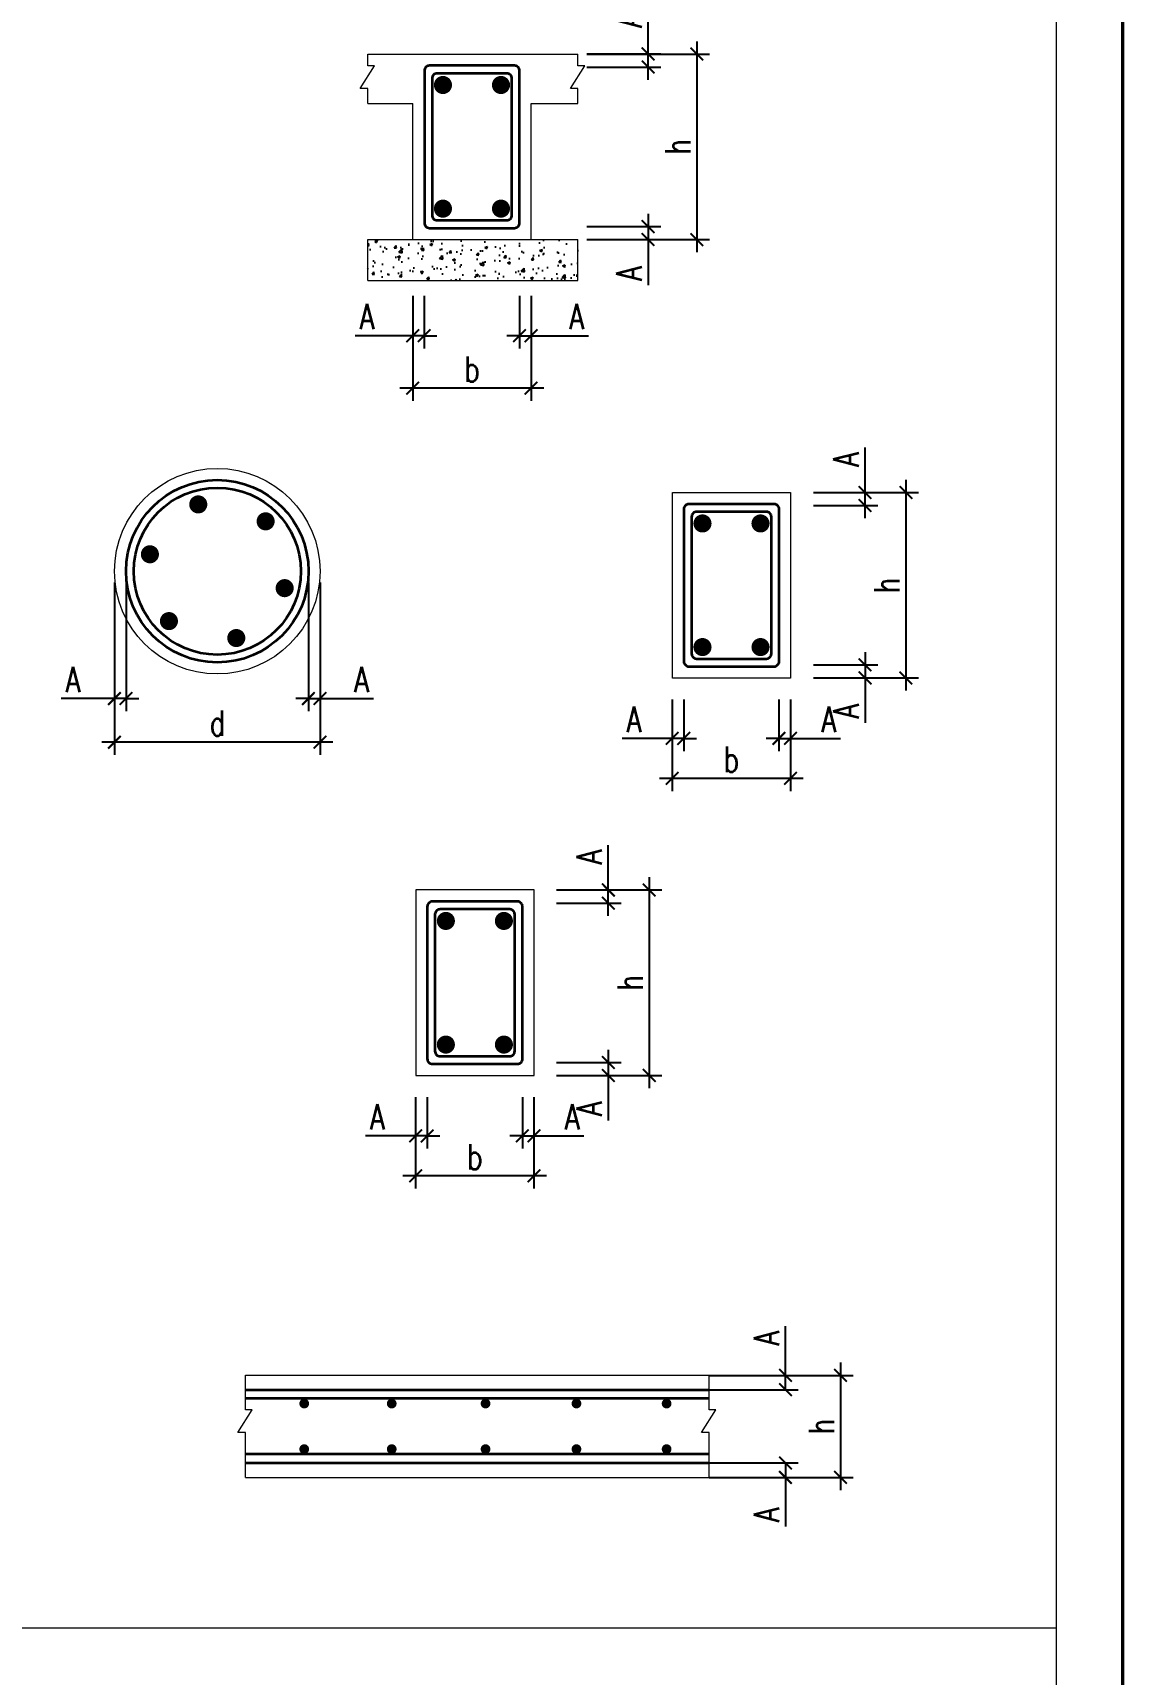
# Model space of a CAD drawing. Extents: x -1855204 to -1466800, y -1308584 to -996495.
# Drawn here: x -1715691 to -1707095, y -1039159 to -1026231 of the extents above; entities that cross this region are included whole.
import ezdxf

# ---------------------------------------------------------------- set-up
doc = ezdxf.new("R2010")
doc.units = 0
doc.header["$LTSCALE"] = 150
doc.header["$PDMODE"] = 35
doc.layers.get('Defpoints').update_dxf_attribs({"lineweight": 18})
for name, color, linetype, lineweight in [('05.Text', 253, 'Continuous', 18), ('11.Khung bo', 32, 'Continuous', 50), ('LS-DIM', 251, 'Continuous', 13), ('LS-THAY', 7, 'Continuous', 20), ('LS-THEP', 3, 'Continuous', 35)]:
    doc.layers.add(name, color=color, linetype=linetype, lineweight=lineweight)
doc.layers.add('DIM', color=1, linetype='Continuous')
doc.layers.add('HATCH', color=8, linetype='Continuous')
doc.styles.add('vnsimpli', font='vnsimli.shx', dxfattribs={"width": 0.75})
doc.dimstyles.new('D100(200)', dxfattribs={"dimtxt": 200, "dimasz": 100, "dimexe": 100, "dimexo": 0, "dimgap": 50, "dimtad": 1, "dimdec": 0, "dimdsep": 46, "dimtxsty": 'vnsimpli', "dimblk": 'ARCHTICK', "dimcen": 1, "dimdle": 100, "dimclrd": 256, "dimclre": 256, "dimclrt": 60, "dimadec": 0, "dimazin": 0, "dimtfac": 1, "dimtdec": 0, "dimtmove": 0, "dimatfit": 3, "dimfxl": 1, "dimarcsym": 0})

# ---------------------------------------------------------------- blocks, each defined once
blk = doc.blocks.new('_ArchTick')
at = {"layer": 'DIM', "color": 0, "const_width": 0.15}
blk.add_lwpolyline([(-0.5, -0.5), (0.5, 0.5)], dxfattribs=at)
blk = doc.blocks.new('*D55')
at = {"layer": 'Defpoints', "color": 0, "transparency": 16777216}
for p in [(-1713520, -1030560), (-1713429, -1030560), (-1713429, -1031474)]:
    blk.add_point(p, dxfattribs=at)
at = {"layer": 'LS-DIM', "lineweight": -2, "transparency": 16777216}
for p, q in [((-1713520, -1030560), (-1713520, -1031574)), ((-1713429, -1030560), (-1713429, -1031574)), ((-1713520, -1031474), (-1713620, -1031474)), ((-1713520, -1031474), (-1713429, -1031474)), ((-1713429, -1031474), (-1713009, -1031474))]:
    blk.add_line(p, q, dxfattribs=at)
at = {"layer": 'LS-DIM', "lineweight": -2, "transparency": 16777216, "xscale": 100, "yscale": 100, "zscale": 100}
blk.add_blockref('_ArchTick', (-1713520, -1031474), dxfattribs=at)
at = {"layer": 'LS-DIM', "lineweight": -2, "transparency": 16777216, "xscale": 100, "yscale": 100, "zscale": 100, "rotation": 180}
blk.add_blockref('_ArchTick', (-1713429, -1031474), dxfattribs=at)
at = {"layer": 'LS-DIM', "color": 60, "transparency": 16777216, "insert": (-1713102, -1031324), "char_height": 200, "attachment_point": 5, "style": 'vnsimpli'}
blk.add_mtext('A', dxfattribs=at)
blk = doc.blocks.new('*D60')
at = {"layer": 'Defpoints', "color": 0, "transparency": 16777216}
for p in [(-1715048, -1030560), (-1713429, -1030560), (-1715048, -1031818)]:
    blk.add_point(p, dxfattribs=at)
at = {"layer": 'LS-DIM', "lineweight": -2, "transparency": 16777216}
for p, q in [((-1715048, -1030560), (-1715048, -1031918)), ((-1713429, -1030560), (-1713429, -1031918)), ((-1713329, -1031818), (-1715148, -1031818))]:
    blk.add_line(p, q, dxfattribs=at)
at = {"layer": 'LS-DIM', "lineweight": -2, "transparency": 16777216, "xscale": 100, "yscale": 100, "zscale": 100, "rotation": 180}
blk.add_blockref('_ArchTick', (-1715048, -1031818), dxfattribs=at)
at = {"layer": 'LS-DIM', "lineweight": -2, "transparency": 16777216, "xscale": 100, "yscale": 100, "zscale": 100}
blk.add_blockref('_ArchTick', (-1713429, -1031818), dxfattribs=at)
at = {"layer": 'LS-DIM', "color": 60, "transparency": 16777216, "insert": (-1714238, -1031668), "char_height": 200, "attachment_point": 5, "style": 'vnsimpli'}
blk.add_mtext('d', dxfattribs=at)
blk = doc.blocks.new('*D65')
at = {"layer": 'Defpoints', "color": 0, "transparency": 16777216}
for p in [(-1710364, -1036805), (-1710364, -1036918), (-1709763, -1036918)]:
    blk.add_point(p, dxfattribs=at)
at = {"layer": 'LS-DIM', "lineweight": -2, "transparency": 16777216}
for p, q in [((-1709763, -1036805), (-1709763, -1036418)), ((-1710364, -1036805), (-1709663, -1036805)), ((-1709763, -1036918), (-1709763, -1036705)), ((-1710364, -1036918), (-1709663, -1036918))]:
    blk.add_line(p, q, dxfattribs=at)
at = {"layer": 'LS-DIM', "lineweight": -2, "transparency": 16777216, "xscale": 100, "yscale": 100, "zscale": 100}
for p, rotation in [((-1709763, -1036805), 90), ((-1709763, -1036918), 270)]:
    blk.add_blockref('_ArchTick', p, dxfattribs=dict(at, rotation=rotation))
at = {"layer": 'LS-DIM', "color": 60, "transparency": 16777216, "insert": (-1709913, -1036511), "char_height": 200, "attachment_point": 5, "rotation": 90, "style": 'vnsimpli'}
blk.add_mtext('A', dxfattribs=at)
blk = doc.blocks.new('*D66')
at = {"layer": 'Defpoints', "color": 0, "transparency": 16777216}
for p in [(-1710364, -1036805), (-1710364, -1037609), (-1709329, -1037609)]:
    blk.add_point(p, dxfattribs=at)
at = {"layer": 'LS-DIM', "lineweight": -2, "transparency": 16777216}
for p, q in [((-1710364, -1036805), (-1709229, -1036805)), ((-1709329, -1036705), (-1709329, -1037709)), ((-1710364, -1037609), (-1709229, -1037609))]:
    blk.add_line(p, q, dxfattribs=at)
at = {"layer": 'LS-DIM', "lineweight": -2, "transparency": 16777216, "xscale": 100, "yscale": 100, "zscale": 100}
for p, rotation in [((-1709329, -1036805), 90), ((-1709329, -1037609), 270)]:
    blk.add_blockref('_ArchTick', p, dxfattribs=dict(at, rotation=rotation))
at = {"layer": 'LS-DIM', "color": 60, "transparency": 16777216, "insert": (-1709479, -1037207), "char_height": 200, "attachment_point": 5, "rotation": 90, "style": 'vnsimpli'}
blk.add_mtext('h', dxfattribs=at)
blk = doc.blocks.new('*D68')
at = {"layer": 'Defpoints', "color": 0, "transparency": 16777216}
for p in [(-1712699, -1028401), (-1711767, -1028401), (-1712699, -1029029)]:
    blk.add_point(p, dxfattribs=at)
at = {"layer": 'LS-DIM', "lineweight": -2, "transparency": 16777216}
for p, q in [((-1712699, -1028401), (-1712699, -1029129)), ((-1711767, -1028401), (-1711767, -1029129)), ((-1711667, -1029029), (-1712799, -1029029))]:
    blk.add_line(p, q, dxfattribs=at)
at = {"layer": 'LS-DIM', "lineweight": -2, "transparency": 16777216, "xscale": 100, "yscale": 100, "zscale": 100, "rotation": 180}
blk.add_blockref('_ArchTick', (-1712699, -1029029), dxfattribs=at)
at = {"layer": 'LS-DIM', "lineweight": -2, "transparency": 16777216, "xscale": 100, "yscale": 100, "zscale": 100}
blk.add_blockref('_ArchTick', (-1711767, -1029029), dxfattribs=at)
at = {"layer": 'LS-DIM', "color": 60, "transparency": 16777216, "insert": (-1712233, -1028879), "char_height": 200, "attachment_point": 5, "style": 'vnsimpli'}
blk.add_mtext('b', dxfattribs=at)
blk = doc.blocks.new('*D69')
at = {"layer": 'Defpoints', "color": 0, "transparency": 16777216}
for p in [(-1710655, -1031482), (-1709723, -1031482), (-1710655, -1032103)]:
    blk.add_point(p, dxfattribs=at)
at = {"layer": 'LS-DIM', "lineweight": -2, "transparency": 16777216}
for p, q in [((-1710655, -1031482), (-1710655, -1032203)), ((-1709723, -1031482), (-1709723, -1032203)), ((-1709623, -1032103), (-1710755, -1032103))]:
    blk.add_line(p, q, dxfattribs=at)
at = {"layer": 'LS-DIM', "lineweight": -2, "transparency": 16777216, "xscale": 100, "yscale": 100, "zscale": 100, "rotation": 180}
blk.add_blockref('_ArchTick', (-1710655, -1032103), dxfattribs=at)
at = {"layer": 'LS-DIM', "lineweight": -2, "transparency": 16777216, "xscale": 100, "yscale": 100, "zscale": 100}
blk.add_blockref('_ArchTick', (-1709723, -1032103), dxfattribs=at)
at = {"layer": 'LS-DIM', "color": 60, "transparency": 16777216, "insert": (-1710189, -1031953), "char_height": 200, "attachment_point": 5, "style": 'vnsimpli'}
blk.add_mtext('b', dxfattribs=at)
blk = doc.blocks.new('*D70')
at = {"layer": 'Defpoints', "color": 0, "transparency": 16777216}
for p in [(-1710655, -1031482), (-1710564, -1031482), (-1710655, -1031788)]:
    blk.add_point(p, dxfattribs=at)
at = {"layer": 'LS-DIM', "lineweight": -2, "transparency": 16777216}
for p, q in [((-1710655, -1031482), (-1710655, -1031888)), ((-1710564, -1031482), (-1710564, -1031888)), ((-1710655, -1031788), (-1711049, -1031788)), ((-1710564, -1031788), (-1710655, -1031788)), ((-1710564, -1031788), (-1710464, -1031788))]:
    blk.add_line(p, q, dxfattribs=at)
at = {"layer": 'LS-DIM', "lineweight": -2, "transparency": 16777216, "xscale": 100, "yscale": 100, "zscale": 100}
blk.add_blockref('_ArchTick', (-1710655, -1031788), dxfattribs=at)
at = {"layer": 'LS-DIM', "lineweight": -2, "transparency": 16777216, "xscale": 100, "yscale": 100, "zscale": 100, "rotation": 180}
blk.add_blockref('_ArchTick', (-1710564, -1031788), dxfattribs=at)
at = {"layer": 'LS-DIM', "color": 60, "transparency": 16777216, "insert": (-1710956, -1031638), "char_height": 200, "attachment_point": 5, "style": 'vnsimpli'}
blk.add_mtext('A', dxfattribs=at)
blk = doc.blocks.new('*D71')
at = {"layer": 'Defpoints', "color": 0, "transparency": 16777216}
for p in [(-1709542, -1029851), (-1709542, -1031312), (-1708814, -1031312)]:
    blk.add_point(p, dxfattribs=at)
at = {"layer": 'LS-DIM', "lineweight": -2, "transparency": 16777216}
for p, q in [((-1708814, -1029751), (-1708814, -1031412)), ((-1709542, -1029851), (-1708714, -1029851)), ((-1709542, -1031312), (-1708714, -1031312))]:
    blk.add_line(p, q, dxfattribs=at)
at = {"layer": 'LS-DIM', "lineweight": -2, "transparency": 16777216, "xscale": 100, "yscale": 100, "zscale": 100}
for p, rotation in [((-1708814, -1029851), 90), ((-1708814, -1031312), 270)]:
    blk.add_blockref('_ArchTick', p, dxfattribs=dict(at, rotation=rotation))
at = {"layer": 'LS-DIM', "color": 60, "transparency": 16777216, "insert": (-1708964, -1030582), "char_height": 200, "attachment_point": 5, "rotation": 90, "style": 'vnsimpli'}
blk.add_mtext('h', dxfattribs=at)
blk = doc.blocks.new('*D72')
at = {"layer": 'Defpoints', "color": 0, "transparency": 16777216}
for p in [(-1709543, -1031209), (-1709543, -1031312), (-1709136, -1031312)]:
    blk.add_point(p, dxfattribs=at)
at = {"layer": 'LS-DIM', "lineweight": -2, "transparency": 16777216}
for p, q in [((-1709136, -1031109), (-1709136, -1031312)), ((-1709543, -1031209), (-1709036, -1031209)), ((-1709543, -1031312), (-1709036, -1031312)), ((-1709136, -1031312), (-1709136, -1031666))]:
    blk.add_line(p, q, dxfattribs=at)
at = {"layer": 'LS-DIM', "lineweight": -2, "transparency": 16777216, "xscale": 100, "yscale": 100, "zscale": 100}
for p, rotation in [((-1709136, -1031209), 90), ((-1709136, -1031312), 270)]:
    blk.add_blockref('_ArchTick', p, dxfattribs=dict(at, rotation=rotation))
at = {"layer": 'LS-DIM', "color": 60, "transparency": 16777216, "insert": (-1709286, -1031573), "char_height": 200, "attachment_point": 5, "rotation": 90, "style": 'vnsimpli'}
blk.add_mtext('A', dxfattribs=at)
blk = doc.blocks.new('*D75')
at = {"layer": 'Defpoints', "color": 0, "transparency": 16777216}
for p in [(-1711328, -1027757), (-1711328, -1027859), (-1710845, -1027859)]:
    blk.add_point(p, dxfattribs=at)
at = {"layer": 'LS-DIM', "lineweight": -2, "transparency": 16777216}
for p, q in [((-1711328, -1027757), (-1710745, -1027757)), ((-1710845, -1027657), (-1710845, -1027859)), ((-1711328, -1027859), (-1710745, -1027859)), ((-1710845, -1027859), (-1710845, -1028218))]:
    blk.add_line(p, q, dxfattribs=at)
at = {"layer": 'LS-DIM', "lineweight": -2, "transparency": 16777216, "xscale": 100, "yscale": 100, "zscale": 100}
for p, rotation in [((-1710845, -1027757), 90), ((-1710845, -1027859), 270)]:
    blk.add_blockref('_ArchTick', p, dxfattribs=dict(at, rotation=rotation))
at = {"layer": 'LS-DIM', "color": 60, "transparency": 16777216, "insert": (-1710995, -1028125), "char_height": 200, "attachment_point": 5, "rotation": 90, "style": 'vnsimpli'}
blk.add_mtext('A', dxfattribs=at)
blk = doc.blocks.new('*D76')
at = {"layer": 'Defpoints', "color": 0, "transparency": 16777216}
for p in [(-1712699, -1028301), (-1712608, -1028301), (-1712699, -1028616)]:
    blk.add_point(p, dxfattribs=at)
at = {"layer": 'LS-DIM', "lineweight": -2, "transparency": 16777216}
for p, q in [((-1712699, -1028301), (-1712699, -1028716)), ((-1712608, -1028301), (-1712608, -1028716)), ((-1712699, -1028616), (-1713152, -1028616)), ((-1712608, -1028616), (-1712699, -1028616)), ((-1712608, -1028616), (-1712508, -1028616))]:
    blk.add_line(p, q, dxfattribs=at)
at = {"layer": 'LS-DIM', "lineweight": -2, "transparency": 16777216, "xscale": 100, "yscale": 100, "zscale": 100}
blk.add_blockref('_ArchTick', (-1712699, -1028616), dxfattribs=at)
at = {"layer": 'LS-DIM', "lineweight": -2, "transparency": 16777216, "xscale": 100, "yscale": 100, "zscale": 100, "rotation": 180}
blk.add_blockref('_ArchTick', (-1712608, -1028616), dxfattribs=at)
at = {"layer": 'LS-DIM', "color": 60, "transparency": 16777216, "insert": (-1713059, -1028466), "char_height": 200, "attachment_point": 5, "style": 'vnsimpli'}
blk.add_mtext('A', dxfattribs=at)
blk = doc.blocks.new('*D77')
at = {"layer": 'Defpoints', "color": 0, "transparency": 16777216}
for p in [(-1711327, -1026398), (-1711327, -1027859), (-1710461, -1027859)]:
    blk.add_point(p, dxfattribs=at)
at = {"layer": 'LS-DIM', "lineweight": -2, "transparency": 16777216}
for p, q in [((-1710461, -1026298), (-1710461, -1027959)), ((-1711327, -1026398), (-1710361, -1026398)), ((-1711327, -1027859), (-1710361, -1027859))]:
    blk.add_line(p, q, dxfattribs=at)
at = {"layer": 'LS-DIM', "lineweight": -2, "transparency": 16777216, "xscale": 100, "yscale": 100, "zscale": 100}
for p, rotation in [((-1710461, -1026398), 90), ((-1710461, -1027859), 270)]:
    blk.add_blockref('_ArchTick', p, dxfattribs=dict(at, rotation=rotation))
at = {"layer": 'LS-DIM', "color": 60, "transparency": 16777216, "insert": (-1710611, -1027128), "char_height": 200, "attachment_point": 5, "rotation": 90, "style": 'vnsimpli'}
blk.add_mtext('h', dxfattribs=at)
blk = doc.blocks.new('*D99')
at = {"layer": 'Defpoints', "color": 0, "transparency": 16777216}
for p in [(-1711858, -1028301), (-1711767, -1028301), (-1711767, -1028616)]:
    blk.add_point(p, dxfattribs=at)
at = {"layer": 'LS-DIM', "lineweight": -2, "transparency": 16777216}
for p, q in [((-1711858, -1028301), (-1711858, -1028716)), ((-1711767, -1028301), (-1711767, -1028716)), ((-1711858, -1028616), (-1711958, -1028616)), ((-1711858, -1028616), (-1711767, -1028616)), ((-1711767, -1028616), (-1711315, -1028616))]:
    blk.add_line(p, q, dxfattribs=at)
at = {"layer": 'LS-DIM', "lineweight": -2, "transparency": 16777216, "xscale": 100, "yscale": 100, "zscale": 100}
blk.add_blockref('_ArchTick', (-1711858, -1028616), dxfattribs=at)
at = {"layer": 'LS-DIM', "lineweight": -2, "transparency": 16777216, "xscale": 100, "yscale": 100, "zscale": 100, "rotation": 180}
blk.add_blockref('_ArchTick', (-1711767, -1028616), dxfattribs=at)
at = {"layer": 'LS-DIM', "color": 60, "transparency": 16777216, "insert": (-1711408, -1028466), "char_height": 200, "attachment_point": 5, "style": 'vnsimpli'}
blk.add_mtext('A', dxfattribs=at)
blk = doc.blocks.new('*D100')
at = {"layer": 'Defpoints', "color": 0, "transparency": 16777216}
for p in [(-1711328, -1026397), (-1710845, -1026397), (-1711328, -1026500)]:
    blk.add_point(p, dxfattribs=at)
at = {"layer": 'LS-DIM', "lineweight": -2, "transparency": 16777216}
for p, q in [((-1710845, -1026397), (-1710845, -1026039)), ((-1711328, -1026397), (-1710745, -1026397)), ((-1710845, -1026600), (-1710845, -1026397)), ((-1711328, -1026500), (-1710745, -1026500))]:
    blk.add_line(p, q, dxfattribs=at)
at = {"layer": 'LS-DIM', "lineweight": -2, "transparency": 16777216, "xscale": 100, "yscale": 100, "zscale": 100}
for p, rotation in [((-1710845, -1026397), 90), ((-1710845, -1026500), 270)]:
    blk.add_blockref('_ArchTick', p, dxfattribs=dict(at, rotation=rotation))
at = {"layer": 'LS-DIM', "color": 60, "transparency": 16777216, "insert": (-1710995, -1026131), "char_height": 200, "attachment_point": 5, "rotation": 90, "style": 'vnsimpli'}
blk.add_mtext('A', dxfattribs=at)
blk = doc.blocks.new('*D101')
at = {"layer": 'Defpoints', "color": 0, "transparency": 16777216}
for p in [(-1709543, -1029851), (-1709543, -1029954), (-1709136, -1029851)]:
    blk.add_point(p, dxfattribs=at)
at = {"layer": 'LS-DIM', "lineweight": -2, "transparency": 16777216}
for p, q in [((-1709136, -1029851), (-1709136, -1029498)), ((-1709543, -1029851), (-1709036, -1029851)), ((-1709543, -1029954), (-1709036, -1029954)), ((-1709136, -1030054), (-1709136, -1029851))]:
    blk.add_line(p, q, dxfattribs=at)
at = {"layer": 'LS-DIM', "lineweight": -2, "transparency": 16777216, "xscale": 100, "yscale": 100, "zscale": 100}
for p, rotation in [((-1709136, -1029851), 90), ((-1709136, -1029954), 270)]:
    blk.add_blockref('_ArchTick', p, dxfattribs=dict(at, rotation=rotation))
at = {"layer": 'LS-DIM', "color": 60, "transparency": 16777216, "insert": (-1709286, -1029590), "char_height": 200, "attachment_point": 5, "rotation": 90, "style": 'vnsimpli'}
blk.add_mtext('A', dxfattribs=at)
blk = doc.blocks.new('*D102')
at = {"layer": 'Defpoints', "color": 0, "transparency": 16777216}
for p in [(-1709814, -1031482), (-1709723, -1031482), (-1709723, -1031788)]:
    blk.add_point(p, dxfattribs=at)
at = {"layer": 'LS-DIM', "lineweight": -2, "transparency": 16777216}
for p, q in [((-1709814, -1031482), (-1709814, -1031888)), ((-1709723, -1031482), (-1709723, -1031888)), ((-1709814, -1031788), (-1709914, -1031788)), ((-1709814, -1031788), (-1709723, -1031788)), ((-1709723, -1031788), (-1709329, -1031788))]:
    blk.add_line(p, q, dxfattribs=at)
at = {"layer": 'LS-DIM', "lineweight": -2, "transparency": 16777216, "xscale": 100, "yscale": 100, "zscale": 100}
blk.add_blockref('_ArchTick', (-1709814, -1031788), dxfattribs=at)
at = {"layer": 'LS-DIM', "lineweight": -2, "transparency": 16777216, "xscale": 100, "yscale": 100, "zscale": 100, "rotation": 180}
blk.add_blockref('_ArchTick', (-1709723, -1031788), dxfattribs=at)
at = {"layer": 'LS-DIM', "color": 60, "transparency": 16777216, "insert": (-1709422, -1031638), "char_height": 200, "attachment_point": 5, "style": 'vnsimpli'}
blk.add_mtext('A', dxfattribs=at)
blk = doc.blocks.new('*D103')
at = {"layer": 'Defpoints', "color": 0, "transparency": 16777216}
for p in [(-1715048, -1030560), (-1714957, -1030560), (-1715048, -1031474)]:
    blk.add_point(p, dxfattribs=at)
at = {"layer": 'LS-DIM', "lineweight": -2, "transparency": 16777216}
for p, q in [((-1715048, -1030560), (-1715048, -1031574)), ((-1714957, -1030560), (-1714957, -1031574)), ((-1715048, -1031474), (-1715468, -1031474)), ((-1714957, -1031474), (-1715048, -1031474)), ((-1714957, -1031474), (-1714857, -1031474))]:
    blk.add_line(p, q, dxfattribs=at)
at = {"layer": 'LS-DIM', "lineweight": -2, "transparency": 16777216, "xscale": 100, "yscale": 100, "zscale": 100}
blk.add_blockref('_ArchTick', (-1715048, -1031474), dxfattribs=at)
at = {"layer": 'LS-DIM', "lineweight": -2, "transparency": 16777216, "xscale": 100, "yscale": 100, "zscale": 100, "rotation": 180}
blk.add_blockref('_ArchTick', (-1714957, -1031474), dxfattribs=at)
at = {"layer": 'LS-DIM', "color": 60, "transparency": 16777216, "insert": (-1715375, -1031324), "char_height": 200, "attachment_point": 5, "style": 'vnsimpli'}
blk.add_mtext('A', dxfattribs=at)
blk = doc.blocks.new('*D104')
at = {"layer": 'Defpoints', "color": 0, "transparency": 16777216}
for p in [(-1711564, -1032982), (-1711564, -1034443), (-1710836, -1034443)]:
    blk.add_point(p, dxfattribs=at)
at = {"layer": 'LS-DIM', "lineweight": -2, "transparency": 16777216}
for p, q in [((-1710836, -1032882), (-1710836, -1034543)), ((-1711564, -1032982), (-1710736, -1032982)), ((-1711564, -1034443), (-1710736, -1034443))]:
    blk.add_line(p, q, dxfattribs=at)
at = {"layer": 'LS-DIM', "lineweight": -2, "transparency": 16777216, "xscale": 100, "yscale": 100, "zscale": 100}
for p, rotation in [((-1710836, -1032982), 90), ((-1710836, -1034443), 270)]:
    blk.add_blockref('_ArchTick', p, dxfattribs=dict(at, rotation=rotation))
at = {"layer": 'LS-DIM', "color": 60, "transparency": 16777216, "insert": (-1710986, -1033712), "char_height": 200, "attachment_point": 5, "rotation": 90, "style": 'vnsimpli'}
blk.add_mtext('h', dxfattribs=at)
blk = doc.blocks.new('*D105')
at = {"layer": 'Defpoints', "color": 0, "transparency": 16777216}
for p in [(-1711565, -1034340), (-1711565, -1034443), (-1711158, -1034443)]:
    blk.add_point(p, dxfattribs=at)
at = {"layer": 'LS-DIM', "lineweight": -2, "transparency": 16777216}
for p, q in [((-1711158, -1034240), (-1711158, -1034443)), ((-1711565, -1034340), (-1711058, -1034340)), ((-1711565, -1034443), (-1711058, -1034443)), ((-1711158, -1034443), (-1711158, -1034797))]:
    blk.add_line(p, q, dxfattribs=at)
at = {"layer": 'LS-DIM', "lineweight": -2, "transparency": 16777216, "xscale": 100, "yscale": 100, "zscale": 100}
for p, rotation in [((-1711158, -1034340), 90), ((-1711158, -1034443), 270)]:
    blk.add_blockref('_ArchTick', p, dxfattribs=dict(at, rotation=rotation))
at = {"layer": 'LS-DIM', "color": 60, "transparency": 16777216, "insert": (-1711308, -1034704), "char_height": 200, "attachment_point": 5, "rotation": 90, "style": 'vnsimpli'}
blk.add_mtext('A', dxfattribs=at)
blk = doc.blocks.new('*D106')
at = {"layer": 'Defpoints', "color": 0, "transparency": 16777216}
for p in [(-1711565, -1032982), (-1711158, -1032982), (-1711565, -1033085)]:
    blk.add_point(p, dxfattribs=at)
at = {"layer": 'LS-DIM', "lineweight": -2, "transparency": 16777216}
for p, q in [((-1711158, -1032982), (-1711158, -1032628)), ((-1711565, -1032982), (-1711058, -1032982)), ((-1711158, -1033185), (-1711158, -1032982)), ((-1711565, -1033085), (-1711058, -1033085))]:
    blk.add_line(p, q, dxfattribs=at)
at = {"layer": 'LS-DIM', "lineweight": -2, "transparency": 16777216, "xscale": 100, "yscale": 100, "zscale": 100}
for p, rotation in [((-1711158, -1032982), 90), ((-1711158, -1033085), 270)]:
    blk.add_blockref('_ArchTick', p, dxfattribs=dict(at, rotation=rotation))
at = {"layer": 'LS-DIM', "color": 60, "transparency": 16777216, "insert": (-1711308, -1032721), "char_height": 200, "attachment_point": 5, "rotation": 90, "style": 'vnsimpli'}
blk.add_mtext('A', dxfattribs=at)
blk = doc.blocks.new('*D107')
at = {"layer": 'Defpoints', "color": 0, "transparency": 16777216}
for p in [(-1712676, -1034613), (-1711744, -1034613), (-1712676, -1035234)]:
    blk.add_point(p, dxfattribs=at)
at = {"layer": 'LS-DIM', "lineweight": -2, "transparency": 16777216}
for p, q in [((-1712676, -1034613), (-1712676, -1035334)), ((-1711744, -1034613), (-1711744, -1035334)), ((-1711644, -1035234), (-1712776, -1035234))]:
    blk.add_line(p, q, dxfattribs=at)
at = {"layer": 'LS-DIM', "lineweight": -2, "transparency": 16777216, "xscale": 100, "yscale": 100, "zscale": 100, "rotation": 180}
blk.add_blockref('_ArchTick', (-1712676, -1035234), dxfattribs=at)
at = {"layer": 'LS-DIM', "lineweight": -2, "transparency": 16777216, "xscale": 100, "yscale": 100, "zscale": 100}
blk.add_blockref('_ArchTick', (-1711744, -1035234), dxfattribs=at)
at = {"layer": 'LS-DIM', "color": 60, "transparency": 16777216, "insert": (-1712210, -1035084), "char_height": 200, "attachment_point": 5, "style": 'vnsimpli'}
blk.add_mtext('b', dxfattribs=at)
blk = doc.blocks.new('*D108')
at = {"layer": 'Defpoints', "color": 0, "transparency": 16777216}
for p in [(-1712676, -1034613), (-1712585, -1034613), (-1712676, -1034919)]:
    blk.add_point(p, dxfattribs=at)
at = {"layer": 'LS-DIM', "lineweight": -2, "transparency": 16777216}
for p, q in [((-1712676, -1034613), (-1712676, -1035019)), ((-1712585, -1034613), (-1712585, -1035019)), ((-1712676, -1034919), (-1713071, -1034919)), ((-1712585, -1034919), (-1712676, -1034919)), ((-1712585, -1034919), (-1712485, -1034919))]:
    blk.add_line(p, q, dxfattribs=at)
at = {"layer": 'LS-DIM', "lineweight": -2, "transparency": 16777216, "xscale": 100, "yscale": 100, "zscale": 100}
blk.add_blockref('_ArchTick', (-1712676, -1034919), dxfattribs=at)
at = {"layer": 'LS-DIM', "lineweight": -2, "transparency": 16777216, "xscale": 100, "yscale": 100, "zscale": 100, "rotation": 180}
blk.add_blockref('_ArchTick', (-1712585, -1034919), dxfattribs=at)
at = {"layer": 'LS-DIM', "color": 60, "transparency": 16777216, "insert": (-1712978, -1034769), "char_height": 200, "attachment_point": 5, "style": 'vnsimpli'}
blk.add_mtext('A', dxfattribs=at)
blk = doc.blocks.new('*D109')
at = {"layer": 'Defpoints', "color": 0, "transparency": 16777216}
for p in [(-1711835, -1034613), (-1711744, -1034613), (-1711744, -1034919)]:
    blk.add_point(p, dxfattribs=at)
at = {"layer": 'LS-DIM', "lineweight": -2, "transparency": 16777216}
for p, q in [((-1711835, -1034613), (-1711835, -1035019)), ((-1711744, -1034613), (-1711744, -1035019)), ((-1711835, -1034919), (-1711935, -1034919)), ((-1711835, -1034919), (-1711744, -1034919)), ((-1711744, -1034919), (-1711350, -1034919))]:
    blk.add_line(p, q, dxfattribs=at)
at = {"layer": 'LS-DIM', "lineweight": -2, "transparency": 16777216, "xscale": 100, "yscale": 100, "zscale": 100}
blk.add_blockref('_ArchTick', (-1711835, -1034919), dxfattribs=at)
at = {"layer": 'LS-DIM', "lineweight": -2, "transparency": 16777216, "xscale": 100, "yscale": 100, "zscale": 100, "rotation": 180}
blk.add_blockref('_ArchTick', (-1711744, -1034919), dxfattribs=at)
at = {"layer": 'LS-DIM', "color": 60, "transparency": 16777216, "insert": (-1711443, -1034769), "char_height": 200, "attachment_point": 5, "style": 'vnsimpli'}
blk.add_mtext('A', dxfattribs=at)
blk = doc.blocks.new('*D110')
at = {"layer": 'Defpoints', "color": 0, "transparency": 16777216}
for p in [(-1710364, -1037495), (-1709763, -1037495), (-1710364, -1037609)]:
    blk.add_point(p, dxfattribs=at)
at = {"layer": 'LS-DIM', "lineweight": -2, "transparency": 16777216}
for p, q in [((-1710364, -1037495), (-1709663, -1037495)), ((-1709763, -1037495), (-1709763, -1037709)), ((-1710364, -1037609), (-1709663, -1037609)), ((-1709763, -1037609), (-1709763, -1037995))]:
    blk.add_line(p, q, dxfattribs=at)
at = {"layer": 'LS-DIM', "lineweight": -2, "transparency": 16777216, "xscale": 100, "yscale": 100, "zscale": 100}
for p, rotation in [((-1709763, -1037495), 90), ((-1709763, -1037609), 270)]:
    blk.add_blockref('_ArchTick', p, dxfattribs=dict(at, rotation=rotation))
at = {"layer": 'LS-DIM', "color": 60, "transparency": 16777216, "insert": (-1709913, -1037902), "char_height": 200, "attachment_point": 5, "rotation": 90, "style": 'vnsimpli'}
blk.add_mtext('A', dxfattribs=at)
blk = doc.blocks.new('100')
at = {"layer": '11.Khung bo', "const_width": 26.7}
blk.add_lwpolyline([(1860913, -945240), (1860913, -916940), (1896063, -916940), (1896063, -945240)], close=True, dxfattribs=at)

msp = doc.modelspace()

# ---------------------------------------------------------------- hatches: boundary and pattern name
at = {"layer": 'HATCH'}
h = msp.add_hatch(dxfattribs=at)
h.set_pattern_fill('AR-CONC', color=256, scale=1.186332, style=0)
h.set_pattern_definition([(50, (-1728179.8, -990902.45), (216.1315, -18.90905), [22.5996, -248.5959]), (355, (-1728179.8, -990902.45), (-41.8097, 226.6566), [18.0797, -198.8767]), (100.451, (-1728161.78, -990904.02), (174.3226, 207.7465), [19.2067, -211.2739]), (46.1842, (-1728179.8, -990842.18), (321.5898, -49.8762), [33.8994, -372.8938]), (96.6356, (-1728153, -990846.34), (281.6402, 293.5289), [28.81, -316.9108]), (351.184, (-1728179.8, -990842.18), (281.6407, 293.5283), [27.1196, -298.315]), (21, (-1728149.66, -990857.25), (179.8656, -121.32086), [22.5996, -248.5959]), (326, (-1728149.66, -990857.25), (73.3177, 218.5081), [18.0797, -198.8767]), (71.4514, (-1728134.67, -990867.36), (253.1828, 97.1877), [19.2067, -211.2739]), (37.5, (-1728179.795, -990902.45), (3.66411, 100.31035), [0, -196.46608, 0, -201.89, 0, -199.63002]), (7.5, (-1728179.79, -990902.45), (79.2703, 118.84743), [0, -115.10742, 0, -191.94615, 0, -76.0854]), (327.5, (-1728246.99, -990902.45), (160.85547, -6.7962), [0, -75.3321, 0, -235.0361, 0, -311.87483]), (317.5, (-1728277.12, -990902.45), (175.7304, 30.16426), [0, -97.9317, 0, -156.0881, 0, -221.47633])])
h.paths.add_polyline_path([(-1711397.3, -1027859.2), (-1713052.4, -1027859.2), (-1713052.4, -1028180.3), (-1711397.3, -1028180.3)])

# ---------------------------------------------------------------- linework, layer by layer
at = {"layer": 'LS-DIM'}
for points in [[(-1713052.4, -1026788.3), (-1713052.4, -1026669.6), (-1713111.5, -1026669.6), (-1712998.9, -1026490.8), (-1713052.4, -1026490.8), (-1713052.4, -1026397.9)], [(-1711397.3, -1026788.3), (-1711397.3, -1026669.6), (-1711456.4, -1026669.6), (-1711343.8, -1026490.8), (-1711397.3, -1026490.8), (-1711397.3, -1026397.9)], [(-1714017.1, -1037608.6), (-1714017.1, -1037255.2), (-1714076.3, -1037255.2), (-1713963.7, -1037076.3), (-1714017.1, -1037076.3), (-1714017.1, -1036804.8)], [(-1710363.7, -1037608.6), (-1710363.7, -1037255.2), (-1710422.9, -1037255.2), (-1710310.3, -1037076.3), (-1710363.7, -1037076.3), (-1710363.7, -1036804.8)]]:
    msp.add_lwpolyline(points, dxfattribs=at)
at = {"layer": 'LS-THAY'}
for p, q in [((-1713052.4, -1026397.9), (-1711397.3, -1026397.9)), ((-1713052.4, -1026788.3), (-1712698, -1026788.3)), ((-1712698, -1027859.2), (-1712698, -1026788.3)), ((-1711766.1, -1027859.2), (-1711766.1, -1026788.3)), ((-1711766.1, -1026788.3), (-1711397.3, -1026788.3)), ((-1713052.4, -1027859.2), (-1711397.3, -1027859.2)), ((-1713052.4, -1028180.3), (-1713052.4, -1027859.2)), ((-1711397.3, -1028180.3), (-1711397.3, -1027859.2)), ((-1713052.4, -1028180.3), (-1711397.3, -1028180.3)), ((-1714017.1, -1036804.8), (-1710363.7, -1036804.8)), ((-1714017.1, -1037608.6), (-1710363.7, -1037608.6)), ((-1724075.5, -1038792.4), (-1707630.7, -1038792.4))]:
    msp.add_line(p, q, dxfattribs=at)
for points in [[(-1740520.2, -1018838.5), (-1707630.7, -1018838.5), (-1707630.7, -1046205.7), (-1740520.2, -1046205.7)], [(-1709721.8, -1029851.3), (-1709721.8, -1031312.6), (-1710653.8, -1031312.6), (-1710653.8, -1029851.3)], [(-1712675.2, -1032982.1), (-1712675.2, -1034443.4), (-1711743.2, -1034443.4), (-1711743.2, -1032982.1)]]:
    msp.add_lwpolyline(points, close=True, dxfattribs=at)
msp.add_circle((-1714238.2, -1030471.3), 809.4, dxfattribs=at)
at = {"layer": 'LS-THEP'}
for p, q in [((-1714017.1, -1036918.5), (-1710363.7, -1036918.5)), ((-1710363.7, -1036987.5), (-1714017.1, -1036987.5)), ((-1710363.7, -1037425.9), (-1714017.1, -1037425.9)), ((-1714017.1, -1037494.8), (-1710363.7, -1037494.8))]:
    msp.add_line(p, q, dxfattribs=at)
for points in [[(-1712607.1, -1026529), (-1712607.1, -1027728.2, 0.4142136), (-1712567, -1027768.3), (-1711897.1, -1027768.3, 0.4142136), (-1711856.9, -1027728.2), (-1711856.9, -1026529, 0.4142136), (-1711897.1, -1026488.8), (-1712567, -1026488.8, 0.4142136)], [(-1711917.8, -1026589.4, 0.4142136), (-1711957.6, -1026549.7), (-1712506.5, -1026549.7, 0.4142136), (-1712546.3, -1026589.4), (-1712546.3, -1027667.7, 0.4142136), (-1712506.5, -1027707.4), (-1711957.6, -1027707.4, 0.4142136), (-1711917.8, -1027667.7)], [(-1710562.9, -1029982.3), (-1710562.9, -1031181.5, 0.4142136), (-1710522.7, -1031221.7), (-1709852.8, -1031221.7, 0.4142136), (-1709812.7, -1031181.5), (-1709812.7, -1029982.3, 0.4142136), (-1709852.8, -1029942.2), (-1710522.7, -1029942.2, 0.4142136)], [(-1709873.5, -1030042.8, 0.4142136), (-1709913.3, -1030003), (-1710462.2, -1030003, 0.4142136), (-1710502, -1030042.8), (-1710502, -1031121, 0.4142136), (-1710462.2, -1031160.8), (-1709913.3, -1031160.8, 0.4142136), (-1709873.5, -1031121)], [(-1712584.3, -1033113.1), (-1712584.3, -1034312.3, 0.4142136), (-1712544.1, -1034352.5), (-1711874.2, -1034352.5, 0.4142136), (-1711834.1, -1034312.3), (-1711834.1, -1033113.1, 0.4142136), (-1711874.2, -1033073), (-1712544.1, -1033073, 0.4142136)], [(-1711895, -1033173.6, 0.4142136), (-1711934.7, -1033133.9), (-1712483.6, -1033133.9, 0.4142136), (-1712523.4, -1033173.6), (-1712523.4, -1034251.9, 0.4142136), (-1712483.6, -1034291.6), (-1711934.7, -1034291.6, 0.4142136), (-1711895, -1034251.9)]]:
    msp.add_lwpolyline(points, format="xyb", close=True, dxfattribs=at)
at = {"layer": 'LS-THEP', "color": 3, "const_width": 71.2}
for points in [[(-1712496.2, -1026641.6, -1), (-1712425, -1026641.6, -1)], [(-1711967.9, -1026641.6, 1), (-1712039.1, -1026641.6, 1)], [(-1712496.2, -1027615.5, 1), (-1712425, -1027615.5, 1)], [(-1711967.9, -1027615.5, -1), (-1712039.1, -1027615.5, -1)], [(-1714405.8, -1029975.8, -1), (-1714370.2, -1029914.2, -1)], [(-1713892.9, -1030078.4, -1), (-1713821.7, -1030078.4, -1)], [(-1710451.9, -1030095, -1), (-1710380.7, -1030095, -1)], [(-1709923.6, -1030095, 1), (-1709994.8, -1030095, 1)], [(-1714751.1, -1030368.7, -1), (-1714786.7, -1030307.1, -1)], [(-1713725.3, -1030573.8, -1), (-1713689.7, -1030635.5, -1)], [(-1714583.5, -1030864.2, -1), (-1714654.6, -1030864.2, -1)], [(-1714070.6, -1030966.7, -1), (-1714106.2, -1031028.4, -1)], [(-1710451.9, -1031068.9, 1), (-1710380.7, -1031068.9, 1)], [(-1709923.6, -1031068.9, -1), (-1709994.8, -1031068.9, -1)], [(-1712473.3, -1033225.8, -1), (-1712402.1, -1033225.8, -1)], [(-1711945, -1033225.8, 1), (-1712016.2, -1033225.8, 1)], [(-1712473.3, -1034199.7, 1), (-1712402.1, -1034199.7, 1)], [(-1711945, -1034199.7, -1), (-1712016.2, -1034199.7, -1)]]:
    msp.add_lwpolyline(points, format="xyb", close=True, dxfattribs=at)
at = {"layer": 'LS-THEP', "const_width": 38.3}
for points in [[(-1713572.5, -1037027.3, 1), (-1713534.1, -1037027.3, 1)], [(-1712883.4, -1037027.3, 1), (-1712845, -1037027.3, 1)], [(-1712144.2, -1037027.3, 1), (-1712105.9, -1037027.3, 1)], [(-1711428.3, -1037027.3, 1), (-1711390, -1037027.3, 1)], [(-1710718, -1037027.3, 1), (-1710679.7, -1037027.3, 1)], [(-1713572.5, -1037386, -1), (-1713534.1, -1037386, -1)], [(-1712883.4, -1037386, -1), (-1712845, -1037386, -1)], [(-1712144.2, -1037386, -1), (-1712105.9, -1037386, -1)], [(-1711428.3, -1037386, -1), (-1711390, -1037386, -1)], [(-1710718, -1037386, -1), (-1710679.7, -1037386, -1)]]:
    msp.add_lwpolyline(points, format="xyb", close=True, dxfattribs=at)
at = {"layer": 'LS-THEP'}
for radius in [718.6, 657.7]:
    msp.add_circle((-1714238.2, -1030471.3), radius, dxfattribs=at)

# ---------------------------------------------------------------- block references
at = {"layer": '05.Text', "xscale": 0.991454545641318, "yscale": 0.991454545641318, "zscale": 0.9914545456793755}
msp.add_blockref('100', (-3586967.9, -109244.2), dxfattribs=at)

# ---------------------------------------------------------------- dimensions: what is measured, and where the dimension line sits
at = {"layer": 'LS-DIM'}
for base, p1, p2, angle, text, picture, middle in [((-1710845.4, -1026397.3), (-1711327.8, -1026500), (-1711327.8, -1026397.3), 270, 'A', '*D100', (-1710845.4, -1026131.4)), ((-1710461.2, -1027858.6), (-1711326.8, -1026397.9), (-1711326.8, -1027858.6), 90, 'h', '*D77', (-1710461.2, -1027128.3)), ((-1710845.4, -1027859.2), (-1711327.8, -1027756.5), (-1711327.8, -1027859.2), 90, 'A', '*D75', (-1710845.4, -1028125.1)), ((-1711767.2, -1028615.7), (-1711858.1, -1028301.3), (-1711767.2, -1028301.3), 180, 'A', '*D99', (-1711407.8, -1028615.7)), ((-1709136.4, -1029851.3), (-1709543.3, -1029953.9), (-1709543.3, -1029851.3), 270, 'A', '*D101', (-1709136.4, -1029590.4)), ((-1708814.2, -1031312), (-1709542.3, -1029851.3), (-1709542.3, -1031312), 90, 'h', '*D71', (-1708814.2, -1030581.6)), ((-1713428.7, -1031474.1), (-1713519.6, -1030560.5), (-1713428.7, -1030560.5), 180, 'A', '*D55', (-1713101.5, -1031474.1)), ((-1709136.4, -1031312), (-1709543.3, -1031209.3), (-1709543.3, -1031312), 90, 'A', '*D72', (-1709136.4, -1031572.9)), ((-1709723, -1031788.5), (-1709813.8, -1031482.4), (-1709723, -1031482.4), 180, 'A', '*D102', (-1709421.7, -1031788.5)), ((-1711157.8, -1032982.1), (-1711564.7, -1033084.7), (-1711564.7, -1032982.1), 270, 'A', '*D106', (-1711157.8, -1032721.2)), ((-1710835.6, -1034442.8), (-1711563.7, -1032982.1), (-1711563.7, -1034442.8), 90, 'h', '*D104', (-1710835.6, -1033712.4)), ((-1711157.8, -1034442.8), (-1711564.7, -1034340.1), (-1711564.7, -1034442.8), 90, 'A', '*D105', (-1711157.8, -1034703.7)), ((-1711744.4, -1034919.3), (-1711835.2, -1034613.3), (-1711744.4, -1034613.3), 180, 'A', '*D109', (-1711443.1, -1034919.3)), ((-1709762.7, -1036918.5), (-1710363.7, -1036804.8), (-1710363.7, -1036918.5), 90, 'A', '*D65', (-1709762.7, -1036511.2)), ((-1709329.3, -1037608.6), (-1710363.7, -1036804.8), (-1710363.7, -1037608.6), 90, 'h', '*D66', (-1709329.3, -1037206.7)), ((-1709762.7, -1037494.8), (-1710363.7, -1037608.6), (-1710363.7, -1037494.8), 270, 'A', '*D110', (-1709762.7, -1037902.1))]:
    dim = msp.add_linear_dim(base=base, p1=p1, p2=p2, angle=angle, text=text, dimstyle='D100(200)', dxfattribs=at)
    dim.commit()
    dim.dimension.update_dxf_attribs({"geometry": picture, "text_midpoint": middle, "dimtype": 160})
for base, p1, p2, text, picture, middle in [((-1712699.2, -1028615.7), (-1712608.3, -1028301.3), (-1712699.2, -1028301.3), 'A', '*D76', (-1713058.7, -1028615.7)), ((-1712699.2, -1029029.1), (-1711767.2, -1028401.3), (-1712699.2, -1028401.3), 'b', '*D68', (-1712233.2, -1029029.1)), ((-1715047.6, -1031474.1), (-1714956.7, -1030560.5), (-1715047.6, -1030560.5), 'A', '*D103', (-1715374.9, -1031474.1)), ((-1715047.6, -1031818.5), (-1713428.7, -1030560.5), (-1715047.6, -1030560.5), 'd', '*D60', (-1714238.2, -1031818.5)), ((-1710654.9, -1031788.5), (-1710564.1, -1031482.4), (-1710654.9, -1031482.4), 'A', '*D70', (-1710956.3, -1031788.5)), ((-1710654.9, -1032102.9), (-1709723, -1031482.4), (-1710654.9, -1031482.4), 'b', '*D69', (-1710189, -1032102.9)), ((-1712676.3, -1034919.3), (-1712585.5, -1034613.3), (-1712676.3, -1034613.3), 'A', '*D108', (-1712977.7, -1034919.3)), ((-1712676.3, -1035233.7), (-1711744.4, -1034613.3), (-1712676.3, -1034613.3), 'b', '*D107', (-1712210.4, -1035233.7))]:
    dim = msp.add_linear_dim(base=base, p1=p1, p2=p2, text=text, dimstyle='D100(200)', dxfattribs=at)
    dim.commit()
    dim.dimension.update_dxf_attribs({"geometry": picture, "text_midpoint": middle, "dimtype": 160})

doc.saveas('drawing.dxf')
